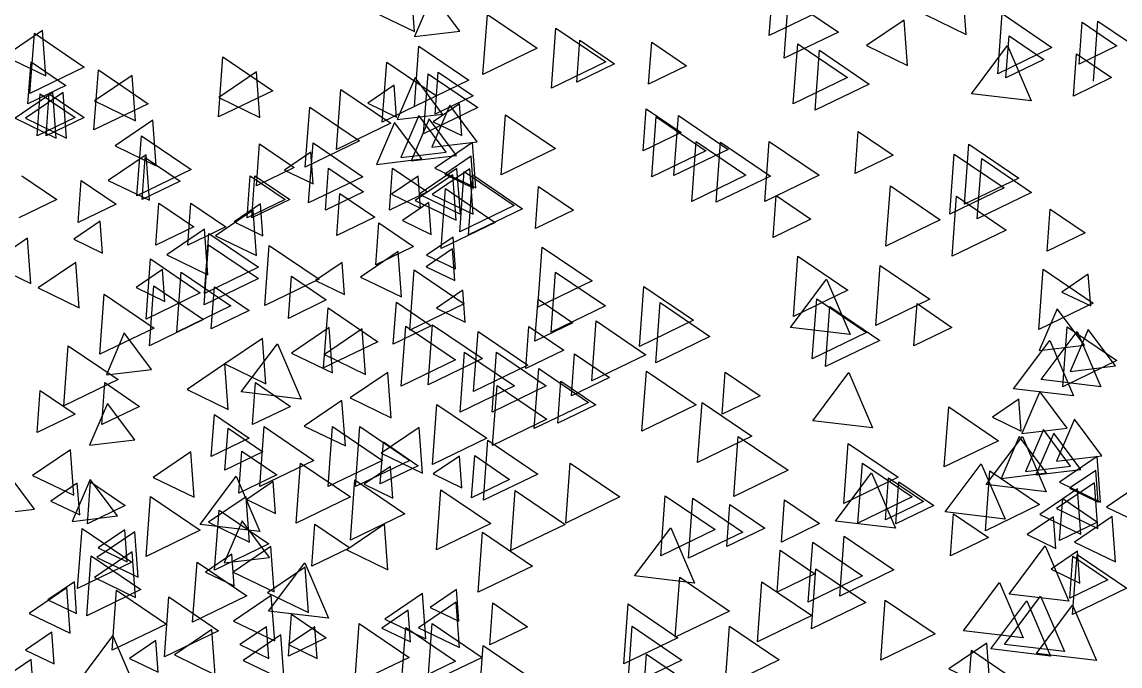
# Model space of a CAD drawing. Header units: millimetres. Extents: x 87938 to 265635, y 330093 to 434310.
# Drawn here: x 209450 to 211266, y 403984 to 405049 of the extents above; entities that cross this region are included whole.
import ezdxf

# ---------------------------------------------------------------- set-up
doc = ezdxf.new("R2010")
doc.units = ezdxf.units.MM

# ---------------------------------------------------------------- blocks, each defined once
blk = doc.blocks.new('A$C7FA71D6E')
for p, q in [((2289.8, 7221.4), (2297.1, 7320.8)), ((2314.4, 7184), (2321.8, 7283.4)), ((2321.8, 7283.4), (2404.2, 7227.4)), ((1816.2, 7157.3), (1823.5, 7256.6)), ((1823.5, 7256.6), (1905.9, 7200.6)), ((2379.6, 7264.8), (2289.8, 7221.4)), ((2667.7, 7158.4), (2675, 7257.8)), ((2675, 7257.8), (2757.4, 7201.7)), ((1929.5, 7134.6), (1936.8, 7234)), ((1936.8, 7234), (2019.2, 7178)), ((2802.2, 7174.4), (2807.3, 7243.9)), ((2807.3, 7243.9), (2865, 7204.7)), ((2826.3, 7145.9), (2833.6, 7245.3)), ((2833.6, 7245.3), (2916, 7189.2)), ((1066.8, 7125.8), (1074.1, 7225.2)), ((1074.1, 7225.2), (1156.5, 7169.2)), ((1971.2, 7144.2), (1976.3, 7213.7)), ((1976.3, 7213.7), (2034, 7174.5)), ((2404.2, 7227.4), (2314.4, 7184)), ((2681.3, 7151.7), (2686.5, 7221.3)), ((2686.5, 7221.3), (2744.2, 7182.1)), ((1702.8, 7104.4), (1710.2, 7203.8)), ((1710.2, 7203.8), (1792.6, 7147.7)), ((1905.9, 7200.6), (1816.2, 7157.3)), ((2090.2, 7141.2), (2095.3, 7210.8)), ((2095.3, 7210.8), (2153, 7171.5)), ((2329.6, 7108.5), (2336.9, 7207.9)), ((2336.9, 7207.9), (2419.3, 7151.9)), ((2365.5, 7098), (2372.8, 7197.3)), ((2372.8, 7197.3), (2455.2, 7141.3)), ((2624.3, 7125.1), (2684, 7204.9)), ((2757.4, 7201.7), (2667.7, 7158.4)), ((2684, 7204.9), (2723.3, 7113.3)), ((2865, 7204.7), (2802.2, 7174.4)), ((1063.5, 7108.6), (1068.6, 7178.2)), ((1068.6, 7178.2), (1126.3, 7139)), ((1378.8, 7086.9), (1386.1, 7186.3)), ((1386.1, 7186.3), (1468.5, 7130.3)), ((1649.6, 7078.3), (1656.9, 7177.7)), ((1656.9, 7177.7), (1739.3, 7121.6)), ((2019.2, 7178), (1929.5, 7134.6)), ((2744.2, 7182.1), (2681.3, 7151.7)), ((2793.2, 7121.5), (2798.3, 7191.1)), ((2793.2, 7121.5), (2798.3, 7191.1)), ((2798.3, 7191.1), (2856, 7151.9)), ((2798.3, 7191.1), (2856, 7151.9)), ((1156.5, 7169.2), (1066.8, 7125.8)), ((1172.6, 7065.4), (1179.9, 7164.8)), ((1179.9, 7164.8), (1262.3, 7108.8)), ((1718, 7059.1), (1725.3, 7158.4)), ((1725.3, 7158.4), (1807.7, 7102.4)), ((1736.9, 7091.3), (1742.1, 7160.9)), ((1742.1, 7160.9), (1799.7, 7121.6)), ((2034, 7174.5), (1971.2, 7144.2)), ((2153, 7171.5), (2090.2, 7141.2)), ((1792.6, 7147.7), (1702.8, 7104.4)), ((2419.3, 7151.9), (2329.6, 7108.5)), ((2455.2, 7141.3), (2365.5, 7098)), ((2856, 7151.9), (2793.2, 7121.5)), ((2856, 7151.9), (2793.2, 7121.5)), ((1126.3, 7139), (1063.5, 7108.6)), ((1078.6, 7055.7), (1083.7, 7125.3)), ((1083.7, 7125.3), (1141.4, 7086.1)), ((1093.7, 7055.7), (1098.8, 7125.3)), ((1098.8, 7125.3), (1156.5, 7086.1)), ((1468.5, 7130.3), (1378.8, 7086.9)), ((1574, 7033), (1581.3, 7132.4)), ((1581.3, 7132.4), (1663.8, 7076.3)), ((1739.3, 7121.6), (1649.6, 7078.3)), ((1799.7, 7121.6), (1736.9, 7091.3)), ((2723.3, 7113.3), (2624.3, 7125.1)), ((1262.3, 7108.8), (1172.6, 7065.4)), ((1522.3, 7003.8), (1529.6, 7103.2)), ((1529.6, 7103.2), (1612.1, 7047.2)), ((1141.4, 7086.1), (1078.6, 7055.7)), ((1156.5, 7086.1), (1093.7, 7055.7)), ((1807.7, 7102.4), (1718, 7059.1)), ((1846.4, 6991.1), (1853.7, 7090.5)), ((1853.7, 7090.5), (1936.1, 7034.5)), ((2081.3, 7030.8), (2086.4, 7100.3)), ((2081.3, 7030.8), (2086.4, 7100.3)), ((2086.4, 7100.3), (2144.1, 7061.1)), ((2086.4, 7100.3), (2144.1, 7061.1)), ((2095.3, 6987.6), (2102.6, 7087)), ((2102.6, 7087), (2185.1, 7031)), ((2132.1, 6989.9), (2139.4, 7089.2)), ((2139.4, 7089.2), (2221.8, 7033.2)), ((1663.8, 7076.3), (1574, 7033)), ((1243.8, 6956.3), (1251.1, 7055.7)), ((1251.1, 7055.7), (1333.5, 6999.7)), ((2144.1, 7061.1), (2081.3, 7030.8)), ((2144.1, 7061.1), (2081.3, 7030.8)), ((2432, 6993.1), (2437.1, 7062.7)), ((2437.1, 7062.7), (2494.8, 7023.5)), ((1441.3, 6972.7), (1446.4, 7042.2)), ((1446.4, 7042.2), (1504.1, 7003)), ((1612.1, 7047.2), (1522.3, 7003.8)), ((1527.7, 6944.5), (1535, 7043.9)), ((1535, 7043.9), (1617.4, 6987.9)), ((1936.1, 7034.5), (1846.4, 6991.1)), ((2185.1, 7031), (2095.3, 6987.6)), ((2221.8, 7033.2), (2132.1, 6989.9)), ((2161.5, 6946.9), (2168.8, 7046.3)), ((2168.8, 7046.3), (2251.2, 6990.3)), ((2201.8, 6945.6), (2209.2, 7045)), ((2209.2, 7045), (2291.6, 6989)), ((2282.4, 6946.9), (2289.7, 7046.3)), ((2289.7, 7046.3), (2372.1, 6990.3)), ((2612.9, 6942.4), (2620.2, 7041.8)), ((2620.2, 7041.8), (2702.6, 6985.8)), ((1252.4, 6950), (1257.5, 7019.6)), ((1257.5, 7019.6), (1315.2, 6980.4)), ((2494.8, 7023.5), (2432, 6993.1)), ((2588.6, 6926.1), (2595.9, 7025.5)), ((2595.9, 7025.5), (2678.4, 6969.5)), ((2634, 6918.5), (2641.3, 7017.9)), ((2641.3, 7017.9), (2723.7, 6961.9)), ((1333.5, 6999.7), (1243.8, 6956.3)), ((1504.1, 7003), (1441.3, 6972.7)), ((1555.6, 6932.7), (1560.7, 7002.2)), ((1560.7, 7002.2), (1618.4, 6963)), ((1661.4, 6932.7), (1666.5, 7002.2)), ((1666.5, 7002.2), (1724.2, 6963)), ((1778, 6897), (1785.3, 6996.4)), ((1785.3, 6996.4), (1867.7, 6940.4)), ((1053.5, 6989.4), (1111.2, 6950.1)), ((1146.6, 6912.2), (1151.7, 6981.8)), ((1151.7, 6981.8), (1209.4, 6942.6)), ((1315.2, 6980.4), (1252.4, 6950)), ((1426.2, 6919.8), (1431.3, 6989.4)), ((1431.3, 6989.4), (1489, 6950.1)), ((1433.7, 6919.8), (1438.8, 6989.4)), ((1438.8, 6989.4), (1496.5, 6950.1)), ((1617.4, 6987.9), (1527.7, 6944.5)), ((1792.1, 6891.7), (1799.4, 6991.1)), ((1799.4, 6991.1), (1881.8, 6935)), ((2251.2, 6990.3), (2161.5, 6946.9)), ((2291.6, 6989), (2201.8, 6945.6)), ((2372.1, 6990.3), (2282.4, 6946.9)), ((2702.6, 6985.8), (2612.9, 6942.4)), ((1618.4, 6963), (1555.6, 6932.7)), ((1574.4, 6890.7), (1579.5, 6960.3)), ((1579.5, 6960.3), (1637.2, 6921.1)), ((1724.2, 6963), (1661.4, 6932.7)), ((1746.8, 6869), (1754.1, 6968.4)), ((1754.1, 6968.4), (1836.5, 6912.4)), ((1903.2, 6902.5), (1908.3, 6972)), ((1908.3, 6972), (1966, 6932.8)), ((2482.9, 6873.2), (2490.2, 6972.6)), ((2490.2, 6972.6), (2572.6, 6916.6)), ((2678.4, 6969.5), (2588.6, 6926.1)), ((2723.7, 6961.9), (2634, 6918.5)), ((1111.2, 6950.1), (1048.4, 6919.8)), ((1209.4, 6942.6), (1146.6, 6912.2)), ((1275.1, 6874.5), (1280.2, 6944)), ((1280.2, 6944), (1337.9, 6904.8)), ((1327.9, 6874.5), (1333.1, 6944)), ((1333.1, 6944), (1390.8, 6904.8)), ((1489, 6950.1), (1426.2, 6919.8)), ((1496.5, 6950.1), (1433.7, 6919.8)), ((1867.7, 6940.4), (1778, 6897)), ((2296, 6887.4), (2301.1, 6956.9)), ((2301.1, 6956.9), (2358.8, 6917.7)), ((2592.2, 6856.3), (2599.5, 6955.6)), ((2599.5, 6955.6), (2681.9, 6899.6)), ((1881.8, 6935), (1792.1, 6891.7)), ((1966, 6932.8), (1903.2, 6902.5)), ((2749.3, 6864.7), (2754.5, 6934.3)), ((2754.5, 6934.3), (2812.2, 6895.1)), ((1337.9, 6904.8), (1275.1, 6874.5)), ((1390.8, 6904.8), (1327.9, 6874.5)), ((1637.2, 6921.1), (1574.4, 6890.7)), ((1638.7, 6842), (1643.8, 6911.6)), ((1643.8, 6911.6), (1701.5, 6872.4)), ((1836.5, 6912.4), (1746.8, 6869)), ((2358.8, 6917.7), (2296, 6887.4)), ((2572.6, 6916.6), (2482.9, 6873.2)), ((1355.3, 6794.7), (1362.6, 6894.1)), ((1362.6, 6894.1), (1445, 6838.1)), ((2681.9, 6899.6), (2592.2, 6856.3)), ((2812.2, 6895.1), (2749.3, 6864.7)), ((1354.9, 6776.2), (1362.2, 6875.5)), ((1362.2, 6875.5), (1444.6, 6819.5)), ((1455.3, 6775), (1462.7, 6874.4)), ((1462.7, 6874.4), (1545.1, 6818.4)), ((1701.5, 6872.4), (1638.7, 6842)), ((1906.8, 6772), (1914.1, 6871.4)), ((1914.1, 6871.4), (1996.6, 6815.4)), ((1258.9, 6752.4), (1266.2, 6851.8)), ((1266.2, 6851.8), (1348.6, 6795.7)), ((2329.9, 6756.9), (2337.2, 6856.3)), ((2337.2, 6856.3), (2419.7, 6800.3)), ((1445, 6838.1), (1355.3, 6794.7)), ((1695.3, 6734.3), (1702.6, 6833.7)), ((1702.6, 6833.7), (1785, 6777.6)), ((2465.9, 6741.8), (2473.2, 6841.2)), ((2473.2, 6841.2), (2555.7, 6785.2)), ((2735.7, 6735.4), (2743, 6834.8)), ((2743, 6834.8), (2825.4, 6778.8)), ((1309.6, 6730.8), (1316.9, 6830.2)), ((1316.9, 6830.2), (1399.3, 6774.2)), ((1444.6, 6819.5), (1354.9, 6776.2)), ((1545.1, 6818.4), (1455.3, 6775)), ((1494.2, 6753.6), (1499.3, 6823.2)), ((1499.3, 6823.2), (1557, 6784)), ((1996.6, 6815.4), (1906.8, 6772)), ((1929.1, 6730.8), (1936.4, 6830.2)), ((1936.4, 6830.2), (2018.9, 6774.2)), ((2324.7, 6738.6), (2384.4, 6818.4)), ((2384.4, 6818.4), (2423.6, 6726.8)), ((1348.6, 6795.7), (1258.9, 6752.4)), ((1264.3, 6708.2), (1271.6, 6807.6)), ((1271.6, 6807.6), (1354, 6751.5)), ((1366.7, 6736.3), (1371.8, 6805.9)), ((1371.8, 6805.9), (1429.5, 6766.7)), ((2074.9, 6707.1), (2082.2, 6806.4)), ((2082.2, 6806.4), (2164.6, 6750.4)), ((2419.7, 6800.3), (2329.9, 6756.9)), ((1182.3, 6694.2), (1189.7, 6793.5)), ((1189.7, 6793.5), (1272.1, 6737.5)), ((1557, 6784), (1494.2, 6753.6)), ((1667.8, 6710.9), (1672.9, 6780.5)), ((1672.9, 6780.5), (1730.6, 6741.3)), ((1785, 6777.6), (1695.3, 6734.3)), ((1902.1, 6715.9), (1907.3, 6785.4)), ((1907.3, 6785.4), (1965, 6746.2)), ((2101.9, 6680.2), (2109.2, 6779.6)), ((2109.2, 6779.6), (2191.6, 6723.6)), ((2361, 6686.6), (2368.3, 6786)), ((2368.3, 6786), (2450.7, 6730)), ((2555.7, 6785.2), (2465.9, 6741.8)), ((2529.2, 6708.3), (2534.3, 6777.9)), ((2534.3, 6777.9), (2592, 6738.7)), ((2825.4, 6778.8), (2735.7, 6735.4)), ((1399.3, 6774.2), (1309.6, 6730.8)), ((1429.5, 6766.7), (1366.7, 6736.3)), ((1552.6, 6671.5), (1559.9, 6770.9)), ((1559.9, 6770.9), (1642.3, 6714.9)), ((2018.9, 6774.2), (1929.1, 6730.8)), ((2382.8, 6673.9), (2390.1, 6773.2)), ((2390.1, 6773.2), (2472.5, 6717.2)), ((1354, 6751.5), (1264.3, 6708.2)), ((1730.6, 6741.3), (1667.8, 6710.9)), ((1681, 6641.3), (1688.3, 6740.7)), ((1688.3, 6740.7), (1770.7, 6684.7)), ((1725.5, 6643.6), (1732.8, 6743)), ((1732.8, 6743), (1815.2, 6687)), ((1887, 6670.5), (1892.1, 6740.1)), ((1892.1, 6740.1), (1949.8, 6700.9)), ((1965, 6746.2), (1902.1, 6715.9)), ((1996.1, 6650), (2003.4, 6749.4)), ((2003.4, 6749.4), (2085.8, 6693.3)), ((2164.6, 6750.4), (2074.9, 6707.1)), ((2775.3, 6640.2), (2782.6, 6739.6)), ((2782.6, 6739.6), (2865, 6683.6)), ((1272.1, 6737.5), (1182.3, 6694.2)), ((1800.7, 6632.7), (1808, 6732)), ((1808, 6732), (1890.4, 6676)), ((2191.6, 6723.6), (2101.9, 6680.2)), ((2423.6, 6726.8), (2324.7, 6738.6)), ((2450.7, 6730), (2361, 6686.6)), ((2592, 6738.7), (2529.2, 6708.3)), ((2739.5, 6652.2), (2799.2, 6732)), ((2799.2, 6732), (2838.4, 6640.4)), ((1122.9, 6608.9), (1130.2, 6708.2)), ((1130.2, 6708.2), (1212.6, 6652.2)), ((1416.3, 6631.8), (1476, 6711.6)), ((1476, 6711.6), (1515.2, 6619.9)), ((1642.3, 6714.9), (1552.6, 6671.5)), ((2472.5, 6717.2), (2382.8, 6673.9)), ((2694.1, 6637.1), (2753.8, 6716.9)), ((2753.8, 6716.9), (2793.1, 6625.3)), ((1815.2, 6687), (1725.5, 6643.6)), ((1778.4, 6598.3), (1785.7, 6697.7)), ((1785.7, 6697.7), (1868.1, 6641.7)), ((1831.3, 6598.3), (1838.6, 6697.7)), ((1838.6, 6697.7), (1921, 6641.7)), ((1949.8, 6700.9), (1887, 6670.5)), ((1962.6, 6625.2), (1967.7, 6694.8)), ((1967.7, 6694.8), (2025.4, 6655.6)), ((2085.8, 6693.3), (1996.1, 6650)), ((1770.7, 6684.7), (1681, 6641.3)), ((1890.4, 6676), (1800.7, 6632.7)), ((1901.1, 6571.1), (1908.4, 6670.5)), ((1908.4, 6670.5), (1990.8, 6614.5)), ((2865, 6683.6), (2775.3, 6640.2)), ((1212.6, 6652.2), (1122.9, 6608.9)), ((1939.9, 6579.9), (1945, 6649.5)), ((1945, 6649.5), (2002.7, 6610.3)), ((2025.4, 6655.6), (1962.6, 6625.2)), ((2079.2, 6566.9), (2086.5, 6666.3)), ((2086.5, 6666.3), (2168.9, 6610.3)), ((2211.9, 6595), (2217, 6664.6)), ((2217, 6664.6), (2274.7, 6625.4)), ((2361.7, 6584.2), (2421.4, 6664)), ((2421.4, 6664), (2460.7, 6572.4)), ((2838.4, 6640.4), (2739.5, 6652.2)), ((1078.6, 6564.8), (1083.7, 6634.4)), ((1083.7, 6634.4), (1141.4, 6595.1)), ((1185.4, 6577.7), (1190.5, 6647.3)), ((1190.5, 6647.3), (1248.2, 6608)), ((1515.2, 6619.9), (1416.3, 6631.8)), ((1434.7, 6577.7), (1439.8, 6647.3)), ((1439.8, 6647.3), (1497.5, 6608)), ((1868.1, 6641.7), (1778.4, 6598.3)), ((1921, 6641.7), (1831.3, 6598.3)), ((1832.1, 6543.1), (1839.4, 6642.5)), ((1839.4, 6642.5), (1921.8, 6586.5)), ((2793.1, 6625.3), (2694.1, 6637.1)), ((1990.8, 6614.5), (1901.1, 6571.1)), ((2171.3, 6515.2), (2178.6, 6614.6)), ((2178.6, 6614.6), (2261, 6558.6)), ((2274.7, 6625.4), (2211.9, 6595)), ((1141.4, 6595.1), (1078.6, 6564.8)), ((1248.2, 6608), (1185.4, 6577.7)), ((1366.7, 6524.8), (1371.8, 6594.4)), ((1371.8, 6594.4), (1429.5, 6555.2)), ((1497.5, 6608), (1434.7, 6577.7)), ((1732.7, 6511.8), (1740, 6611.2)), ((1740, 6611.2), (1822.4, 6555.2)), ((2002.7, 6610.3), (1939.9, 6579.9)), ((2168.9, 6610.3), (2079.2, 6566.9)), ((2579.3, 6507.7), (2586.6, 6607.1)), ((2586.6, 6607.1), (2669, 6551.1)), ((1921.8, 6586.5), (1832.1, 6543.1)), ((2460.7, 6572.4), (2361.7, 6584.2)), ((1389.4, 6502.2), (1394.5, 6571.7)), ((1394.5, 6571.7), (1452.2, 6532.5)), ((1446.8, 6475.1), (1454.1, 6574.5)), ((1454.1, 6574.5), (1536.5, 6518.5)), ((1560.1, 6475.1), (1567.4, 6574.5)), ((1567.4, 6574.5), (1649.8, 6518.5)), ((1605.4, 6475.1), (1612.7, 6574.5)), ((1612.7, 6574.5), (1695.2, 6518.5)), ((2261, 6558.6), (2171.3, 6515.2)), ((2231.3, 6458.9), (2238.6, 6558.3)), ((2238.6, 6558.3), (2321.1, 6502.3)), ((2648.8, 6478.5), (2708.5, 6558.3)), ((2708.5, 6558.3), (2747.8, 6466.7)), ((1429.5, 6555.2), (1366.7, 6524.8)), ((1646.3, 6479.5), (1651.4, 6549.1)), ((1651.4, 6549.1), (1709.1, 6509.8)), ((1822.4, 6555.2), (1732.7, 6511.8)), ((1817, 6452.5), (1824.3, 6551.8)), ((1824.3, 6551.8), (1906.7, 6495.8)), ((2413, 6447.3), (2420.3, 6546.6)), ((2420.3, 6546.6), (2502.8, 6490.6)), ((2669, 6551.1), (2579.3, 6507.7)), ((1452.2, 6532.5), (1389.4, 6502.2)), ((1412.1, 6464.4), (1417.2, 6534)), ((1417.2, 6534), (1474.9, 6494.7)), ((1797.4, 6456.8), (1802.5, 6526.4)), ((1802.5, 6526.4), (1860.2, 6487.2)), ((1536.5, 6518.5), (1446.8, 6475.1)), ((1507.2, 6414.7), (1514.5, 6514.1)), ((1514.5, 6514.1), (1596.9, 6458.1)), ((1649.8, 6518.5), (1560.1, 6475.1)), ((1695.2, 6518.5), (1605.4, 6475.1)), ((1709.1, 6509.8), (1646.3, 6479.5)), ((1953, 6414.7), (1960.3, 6514.1)), ((1960.3, 6514.1), (2042.7, 6458.1)), ((2436.5, 6414.7), (2443.8, 6514.1)), ((2443.8, 6514.1), (2526.2, 6458.1)), ((2580.8, 6433.2), (2640.5, 6513)), ((2640.5, 6513), (2679.8, 6421.4)), ((1348.3, 6412.7), (1408, 6492.5)), ((1408, 6492.5), (1447.2, 6400.9)), ((1474.9, 6494.7), (1412.1, 6464.4)), ((1597.1, 6386.8), (1604.4, 6486.2)), ((1604.4, 6486.2), (1686.8, 6430.2)), ((1860.2, 6487.2), (1797.4, 6456.8)), ((1906.7, 6495.8), (1817, 6452.5)), ((2321.1, 6502.3), (2231.3, 6458.9)), ((2399.5, 6418.1), (2459.2, 6497.8)), ((2502.8, 6490.6), (2413, 6447.3)), ((2459.2, 6497.8), (2498.4, 6406.2)), ((2482, 6420.2), (2487.2, 6489.8)), ((2487.2, 6489.8), (2544.8, 6450.6)), ((2647.3, 6401.9), (2654.6, 6501.3)), ((2654.6, 6501.3), (2737, 6445.3)), ((1161.7, 6413.7), (1166.8, 6483.3)), ((1166.8, 6483.3), (1224.5, 6444.1)), ((1739.2, 6370.5), (1746.5, 6469.9)), ((1746.5, 6469.9), (1829, 6413.9)), ((1862.3, 6369.4), (1869.6, 6468.8)), ((1869.6, 6468.8), (1952, 6412.7)), ((2499, 6413.7), (2504.1, 6483.3)), ((2504.1, 6483.3), (2561.8, 6444.1)), ((2747.8, 6466.7), (2648.8, 6478.5)), ((1258.9, 6359.6), (1266.2, 6459)), ((1266.2, 6459), (1348.6, 6403)), ((1596.9, 6458.1), (1507.2, 6414.7)), ((2042.7, 6458.1), (1953, 6414.7)), ((2110.5, 6360.7), (2117.8, 6460.1)), ((2117.8, 6460.1), (2200.2, 6404.1)), ((2156.2, 6356.6), (2163.5, 6456)), ((2163.5, 6456), (2245.9, 6400)), ((2310.1, 6383.5), (2315.2, 6453.1)), ((2315.2, 6453.1), (2372.9, 6413.9)), ((2526.2, 6458.1), (2436.5, 6414.7)), ((2544.8, 6450.6), (2482, 6420.2)), ((2770.2, 6385.9), (2775.3, 6455.4)), ((2775.3, 6455.4), (2833, 6416.2)), ((1224.5, 6444.1), (1161.7, 6413.7)), ((1372.2, 6336.9), (1379.5, 6436.3)), ((1379.5, 6436.3), (1462, 6380.3)), ((2219.5, 6376), (2224.6, 6445.5)), ((2224.6, 6445.5), (2282.3, 6406.3)), ((2561.8, 6444.1), (2499, 6413.7)), ((2679.8, 6421.4), (2580.8, 6433.2)), ((2737, 6445.3), (2647.3, 6401.9)), ((1447.2, 6400.9), (1348.3, 6412.7)), ((1532.9, 6343.5), (1538.1, 6413.1)), ((1538.1, 6413.1), (1595.8, 6373.9)), ((1686.8, 6430.2), (1597.1, 6386.8)), ((1829, 6413.9), (1739.2, 6370.5)), ((1952, 6412.7), (1862.3, 6369.4)), ((2372.9, 6413.9), (2310.1, 6383.5)), ((2498.4, 6406.2), (2399.5, 6418.1)), ((2589.7, 6360.9), (2594.8, 6430.4)), ((2594.8, 6430.4), (2652.5, 6391.2)), ((2833, 6416.2), (2770.2, 6385.9)), ((1145.6, 6306.7), (1152.9, 6406.1)), ((1152.9, 6406.1), (1235.3, 6350.1)), ((1348.6, 6403), (1258.9, 6359.6)), ((1808.2, 6300.3), (1815.5, 6399.7)), ((1815.5, 6399.7), (1898, 6343.7)), ((2067.1, 6327.4), (2126.8, 6407.2)), ((2200.2, 6404.1), (2110.5, 6360.7)), ((2126.8, 6407.2), (2166, 6315.6)), ((2245.9, 6400), (2156.2, 6356.6)), ((2282.3, 6406.3), (2219.5, 6376)), ((1462, 6380.3), (1372.2, 6336.9)), ((2354.4, 6284.1), (2361.7, 6383.5)), ((2361.7, 6383.5), (2444.1, 6327.4)), ((2406.3, 6293.8), (2413.6, 6393.2)), ((2413.6, 6393.2), (2496, 6337.2)), ((2652.5, 6391.2), (2589.7, 6360.9)), ((2686.6, 6297.2), (2746.3, 6377)), ((2746.3, 6377), (2785.5, 6285.4)), ((1160.7, 6261.4), (1168, 6360.8)), ((1168, 6360.8), (1250.4, 6304.8)), ((1595.8, 6373.9), (1532.9, 6343.5)), ((2302.6, 6300.4), (2307.7, 6370)), ((2307.7, 6370), (2365.4, 6330.8)), ((2787.1, 6290.7), (2792.2, 6360.2)), ((2791.6, 6263.6), (2798.9, 6363)), ((2792.2, 6360.2), (2849.9, 6321)), ((2798.9, 6363), (2881.3, 6307)), ((1235.3, 6350.1), (1145.6, 6306.7)), ((1335.9, 6250.8), (1343.2, 6350.2)), ((1343.2, 6350.2), (1425.7, 6294.2)), ((1461.6, 6269.2), (1521.3, 6349)), ((1521.3, 6349), (1560.6, 6257.4)), ((1898, 6343.7), (1808.2, 6300.3)), ((2166, 6315.6), (2067.1, 6327.4)), ((2134.3, 6225.9), (2141.6, 6325.3)), ((2141.6, 6325.3), (2224, 6269.2)), ((2365.4, 6330.8), (2302.6, 6300.4)), ((2444.1, 6327.4), (2354.4, 6284.1)), ((2359.8, 6239.9), (2367.1, 6339.3)), ((2367.1, 6339.3), (2449.5, 6283.3)), ((2496, 6337.2), (2406.3, 6293.8)), ((1250.4, 6304.8), (1160.7, 6261.4)), ((1202.8, 6204.3), (1210.1, 6303.7)), ((1210.1, 6303.7), (1292.5, 6247.7)), ((2270.3, 6218.3), (2277.6, 6317.7)), ((2277.6, 6317.7), (2360, 6261.7)), ((2611, 6236.8), (2670.7, 6316.6)), ((2670.7, 6316.6), (2710, 6225)), ((2849.9, 6321), (2787.1, 6290.7)), ((2881.3, 6307), (2791.6, 6263.6)), ((1289.1, 6193.4), (1296.4, 6292.8)), ((1296.4, 6292.8), (1378.9, 6236.8)), ((1425.7, 6294.2), (1335.9, 6250.8)), ((2474.3, 6188.1), (2481.6, 6287.5)), ((2481.6, 6287.5), (2564, 6231.5)), ((2656.4, 6206.6), (2716.1, 6286.4)), ((2679, 6214.1), (2738.7, 6293.9)), ((2785.5, 6285.4), (2686.6, 6297.2)), ((2716.1, 6286.4), (2755.3, 6194.8)), ((2738.7, 6293.9), (2778, 6202.3)), ((1560.6, 6257.4), (1461.6, 6269.2)), ((1827.3, 6213.1), (1832.4, 6282.7)), ((1832.4, 6282.7), (1890.1, 6243.4)), ((2049, 6181.7), (2056.3, 6281.1)), ((2056.3, 6281.1), (2138.7, 6225)), ((2224, 6269.2), (2134.3, 6225.9)), ((2449.5, 6283.3), (2359.8, 6239.9)), ((2731.9, 6199), (2791.6, 6278.8)), ((2791.6, 6278.8), (2830.9, 6187.2)), ((1494.2, 6194.7), (1499.3, 6264.3)), ((1499.3, 6264.3), (1557, 6225)), ((2360, 6261.7), (2270.3, 6218.3)), ((1292.5, 6247.7), (1202.8, 6204.3)), ((1378.9, 6236.8), (1289.1, 6193.4)), ((1604.2, 6149.3), (1611.6, 6248.6)), ((1611.6, 6248.6), (1694, 6192.6)), ((1681, 6142.8), (1688.3, 6242.2)), ((1688.3, 6242.2), (1770.7, 6186.1)), ((1725.1, 6149.3), (1732.4, 6248.6)), ((1732.4, 6248.6), (1814.9, 6192.6)), ((1890.1, 6243.4), (1827.3, 6213.1)), ((2055.6, 6144.8), (2062.9, 6244.2)), ((2062.9, 6244.2), (2145.4, 6188.2)), ((2216.6, 6145.1), (2223.9, 6244.5)), ((2223.9, 6244.5), (2306.3, 6188.5)), ((2564, 6231.5), (2474.3, 6188.1)), ((2710, 6225), (2611, 6236.8)), ((1144.3, 6148.4), (1204, 6228.2)), ((1204, 6228.2), (1243.3, 6136.5)), ((1557, 6225), (1494.2, 6194.7)), ((2138.7, 6225), (2049, 6181.7)), ((2778, 6202.3), (2679, 6214.1)), ((1809.4, 6112.6), (1816.7, 6212)), ((1816.7, 6212), (1899.2, 6155.9)), ((2079.2, 6098.6), (2086.5, 6198)), ((2086.5, 6198), (2168.9, 6142)), ((2619, 6135.2), (2624.1, 6204.7)), ((2624.1, 6204.7), (2681.8, 6165.5)), ((2755.3, 6194.8), (2656.4, 6206.6)), ((2830.9, 6187.2), (2731.9, 6199)), ((1694, 6192.6), (1604.2, 6149.3)), ((1770.7, 6186.1), (1681, 6142.8)), ((1814.9, 6192.6), (1725.1, 6149.3)), ((2145.4, 6188.2), (2055.6, 6144.8)), ((2306.3, 6188.5), (2216.6, 6145.1))]:
    blk.add_line(p, q)
for points in [[(1697.3, 7303.4), (1634.9, 7261), (1702.8, 7228.2)], [(1777.9, 7228.8), (1732.8, 7289.2), (1703.1, 7219.9)], [(2610, 7298.7), (2547.6, 7256.3), (2615.5, 7223.5)], [(1087.3, 7230), (1025, 7187.6), (1092.8, 7154.8)], [(2512.8, 7247.2), (2450.5, 7204.8), (2518.3, 7172)], [(1441.7, 7161.4), (1379.3, 7119), (1447.2, 7086.2)], [(1235.9, 7155.7), (1173.6, 7113.3), (1241.5, 7080.5)], [(1669.4, 7139.3), (1625.8, 7109.7), (1673.3, 7086.7)], [(1749.4, 7091.7), (1704.2, 7152), (1674.5, 7082.7)], [(1104.5, 7127.1), (1042.1, 7084.7), (1110, 7051.9)], [(1121.6, 7127.1), (1059.3, 7084.7), (1127.1, 7051.9)], [(1806.5, 7045.9), (1761.4, 7106.3), (1731.7, 7037)], [(1777.4, 7108.7), (1733.7, 7079), (1781.3, 7056)], [(1755.1, 7028.8), (1709.9, 7089.2), (1680.2, 7019.9)], [(1270.2, 7081.4), (1207.9, 7039), (1275.8, 7006.2)], [(1715.1, 7017.4), (1669.9, 7077.7), (1640.2, 7008.4)], [(1772.2, 7023.1), (1727.1, 7083.5), (1697.4, 7014.2)], [(1799.1, 7044.5), (1736.7, 7002.2), (1804.6, 6969.3)], [(1258.8, 7024.2), (1196.4, 6981.9), (1264.3, 6949)], [(1531.6, 7028.7), (1488, 6999), (1535.5, 6976)], [(1796.6, 7021.7), (1753, 6992), (1800.5, 6969.1)], [(1773.2, 7001.4), (1710.9, 6959), (1778.8, 6926.2)], [(1794.3, 7001), (1732, 6958.6), (1799.8, 6925.8)], [(1708.8, 6988.7), (1665.1, 6959), (1712.7, 6936)], [(1766.5, 6991.2), (1704.1, 6948.8), (1772, 6916)], [(1448.3, 6942.9), (1404.7, 6913.2), (1452.2, 6890.2)], [(1448.3, 6942.9), (1404.7, 6913.2), (1452.2, 6890.2)], [(1726.6, 6945.1), (1682.9, 6915.4), (1730.5, 6892.4)], [(1436, 6932.8), (1373.6, 6890.4), (1441.5, 6857.6)], [(1182.9, 6914.4), (1139.3, 6884.7), (1186.8, 6861.7)], [(1062.8, 6886.2), (1000.4, 6843.9), (1068.3, 6811)], [(1355.4, 6901), (1293.1, 6858.6), (1360.9, 6825.8)], [(1766.6, 6887.9), (1723, 6858.2), (1770.5, 6835.3)], [(1766, 6868.7), (1722.3, 6839), (1769.8, 6816)], [(1676.1, 6864.2), (1613.7, 6821.8), (1681.6, 6789)], [(1142.8, 6846.2), (1080.4, 6803.9), (1148.3, 6771)], [(1285.8, 6834.4), (1242.2, 6804.7), (1289.7, 6781.7)], [(1583, 6845.8), (1539.4, 6816.1), (1586.9, 6793.2)], [(2817.6, 6826.7), (2774, 6797), (2821.5, 6774.1)], [(1783.1, 6800.1), (1739.5, 6770.4), (1787, 6747.5)], [(2811.2, 6709.1), (2766.1, 6769.5), (2736.4, 6700.2)], [(1268, 6669.2), (1222.8, 6729.5), (1193.2, 6660.2)], [(1561.7, 6738.5), (1499.4, 6696.1), (1567.3, 6663.3)], [(1616.2, 6736), (1553.8, 6693.6), (1621.7, 6660.8)], [(2862.7, 6674.9), (2817.5, 6735.2), (2787.8, 6665.9)], [(1451.5, 6720.5), (1389.1, 6678.1), (1457, 6645.3)], [(1389.1, 6678.1), (1326.8, 6635.8), (1394.6, 6602.9)], [(1658.9, 6664.2), (1596.6, 6621.8), (1664.4, 6589)], [(2782.7, 6572), (2737.5, 6632.4), (2707.8, 6563.1)], [(1240, 6552.4), (1194.8, 6612.8), (1165.1, 6543.5)], [(1582.9, 6617.7), (1520.6, 6575.3), (1588.5, 6542.5)], [(2702.7, 6619.7), (2659.1, 6590), (2706.6, 6567)], [(2839.8, 6526.3), (2794.6, 6586.6), (2764.9, 6517.3)], [(1710.4, 6572.8), (1648, 6530.4), (1715.9, 6497.6)], [(2748.4, 6497.7), (2703.2, 6558.1), (2673.5, 6488.8)], [(2788.4, 6509.1), (2743.2, 6569.5), (2713.5, 6500.2)], [(2805.5, 6503.4), (2760.3, 6563.8), (2730.7, 6494.5)], [(1133.6, 6536.1), (1071.2, 6493.7), (1139.1, 6460.9)], [(1333.1, 6532.8), (1270.7, 6490.4), (1338.6, 6457.6)], [(1777.4, 6525.8), (1733.7, 6496.1), (1781.3, 6473.2)], [(2832.4, 6524.9), (2770, 6482.5), (2837.9, 6449.7)], [(1663.1, 6508.7), (1619.4, 6479), (1666.9, 6456)], [(1074.2, 6438.1), (1029.1, 6498.5), (999.4, 6429.2)], [(1211.4, 6426.7), (1166.2, 6487.1), (1136.5, 6417.7)], [(2829.9, 6502), (2786.3, 6472.4), (2833.8, 6449.4)], [(1145.1, 6481), (1101.4, 6451.3), (1149, 6428.3)], [(1469.2, 6483.4), (1425.6, 6453.7), (1473.1, 6430.8)], [(2799.8, 6471.5), (2737.4, 6429.2), (2805.3, 6396.3)], [(2827.6, 6481.3), (2765.2, 6438.9), (2833.1, 6406.1)], [(2891.4, 6471.1), (2847.7, 6441.4), (2895.2, 6418.5)], [(1424.6, 6458.5), (1362.2, 6416.1), (1430.1, 6383.3)], [(1462.9, 6358.1), (1417.7, 6418.5), (1388.1, 6349.2)], [(1653.2, 6412.8), (1590.8, 6370.4), (1658.7, 6337.6)], [(2759.9, 6425.4), (2716.2, 6395.7), (2763.8, 6372.8)], [(2856.9, 6425.8), (2794.6, 6383.4), (2862.5, 6350.6)], [(1240, 6400.5), (1177.6, 6358.1), (1245.5, 6325.3)], [(1223.5, 6403.4), (1179.8, 6373.7), (1227.3, 6350.8)], [(1235.9, 6367.1), (1173.6, 6324.7), (1241.5, 6291.9)], [(1400.7, 6363.4), (1357, 6333.7), (1404.5, 6310.8)], [(1465.1, 6376.1), (1402.7, 6333.7), (1470.6, 6300.9)], [(2799.9, 6368.2), (2756.2, 6338.6), (2803.8, 6315.6)], [(1522.2, 6341.8), (1459.9, 6299.5), (1527.8, 6266.6)], [(1127.8, 6307.6), (1065.5, 6265.2), (1133.4, 6232.4)], [(1140.2, 6317.6), (1096.5, 6288), (1144, 6265)], [(1140.2, 6317.6), (1096.5, 6288), (1144, 6265)], [(1772.3, 6305), (1728.7, 6275.4), (1776.2, 6252.4)], [(1466, 6295.1), (1403.7, 6252.8), (1471.6, 6220)], [(1716.1, 6298.5), (1653.7, 6256.1), (1721.6, 6223.3)], [(1692.3, 6270.8), (1648.6, 6241.1), (1696.2, 6218.1)], [(1772.1, 6283.8), (1709.7, 6241.5), (1777.6, 6208.7)], [(1102.9, 6234.4), (1059.3, 6204.7), (1106.8, 6181.7)], [(1367.9, 6239), (1305.6, 6196.6), (1373.4, 6163.8)], [(1457.8, 6243.4), (1414.2, 6213.7), (1461.7, 6190.8)], [(1537.8, 6243.4), (1494.2, 6213.7), (1541.7, 6190.8)], [(1274.9, 6220.6), (1231.3, 6190.9), (1278.8, 6167.9)], [(1481.7, 6229.9), (1419.4, 6187.6), (1487.2, 6154.7)], [(2649.5, 6216.3), (2587.1, 6173.9), (2655, 6141.1)], [(1068.5, 6189.1), (1006.1, 6146.7), (1074, 6113.9)]]:
    blk.add_lwpolyline(points, close=True)

msp = doc.modelspace()

# ---------------------------------------------------------------- block references
msp.add_blockref('A$C7FA71D6E', (208396, 397805.4))

doc.saveas('drawing.dxf')
